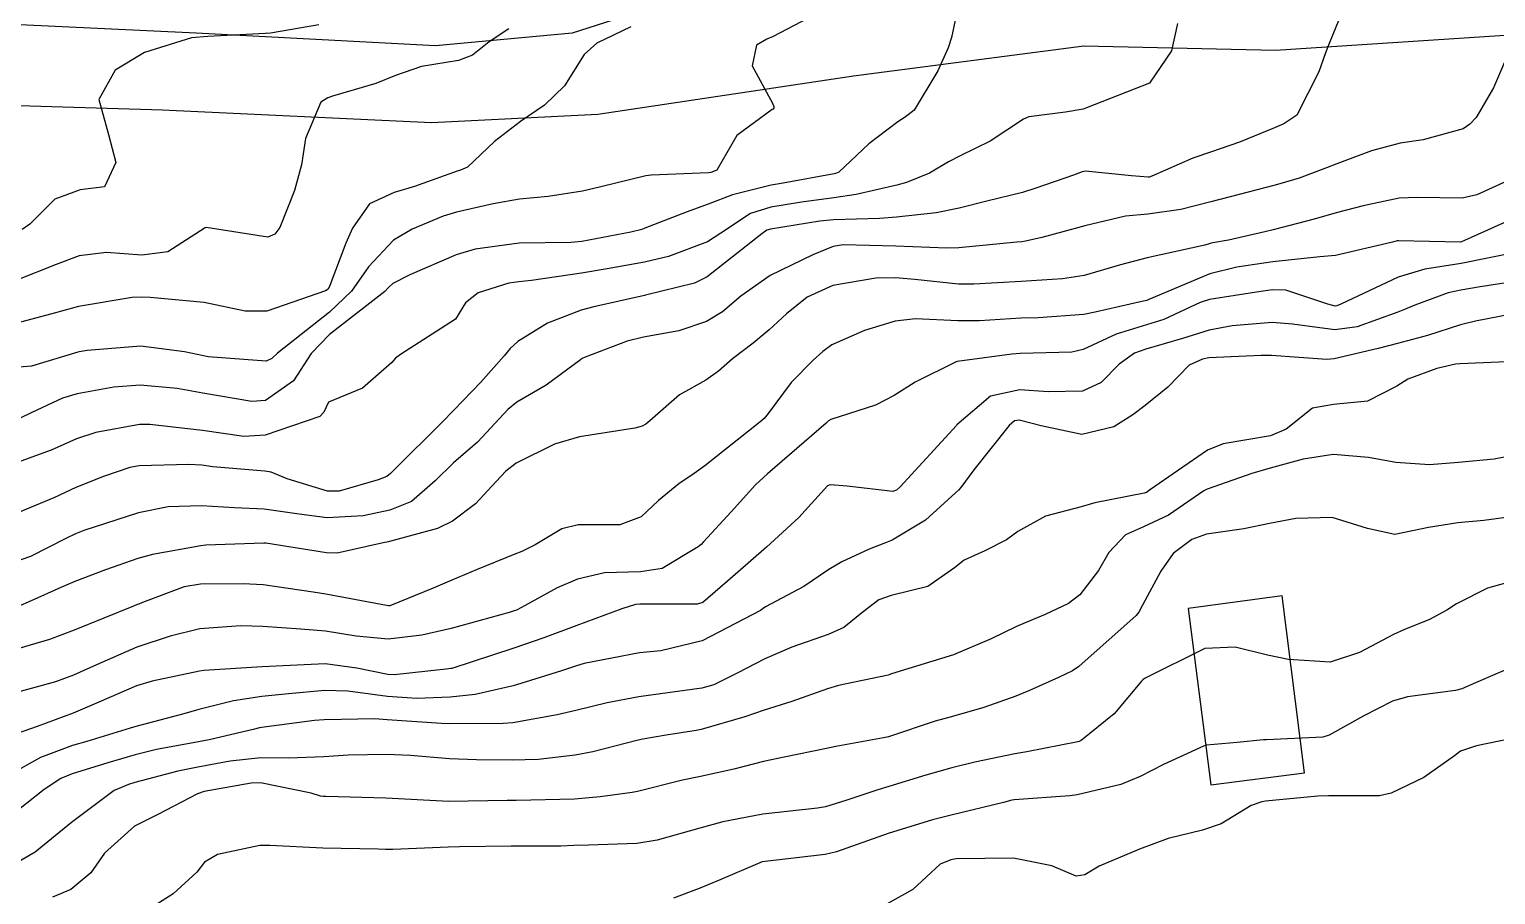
# Model space of a CAD drawing. Header units: metres. Extents: x 318500 to 325275, y 7408834 to 7428799.
# Drawn here: x 323389.13 to 323435.82, y 7421012.5 to 7421040.05 of the extents above; entities that cross this region are included whole.
import ezdxf

# ---------------------------------------------------------------- set-up
doc = ezdxf.new("R2010")
doc.units = ezdxf.units.M
doc.header["$MEASUREMENT"] = 0
for name, color, linetype in [('Curvas de Nivel 1m', 11, 'Continuous'), ('Curvas de Nivel 5m', 15, 'Continuous'), ('Edificações', 30, 'Continuous'), ('Vias Primárias', 230, 'Continuous'), ('Vias Secundárias', 230, 'Continuous')]:
    doc.layers.add(name, color=color, linetype=linetype)

msp = doc.modelspace()

# ---------------------------------------------------------------- linework, layer by layer
at = {"layer": 'Curvas de Nivel 1m', "flags": 128}
for points, elevation in [([(323418.84, 7421041.46), (323418.49, 7421039.79), (323418.391, 7421039.466), (323418.061, 7421038.729), (323417.307, 7421037.482), (323417.021, 7421037.252), (323416.784, 7421037.104), (323415.863, 7421036.41), (323414.906, 7421035.509), (323414.805, 7421035.464), (323414.759, 7421035.455), (323413.134, 7421035.154), (323412.753, 7421035.09), (323411.525, 7421034.782), (323410.744, 7421034.484), (323410.076, 7421034.24), (323408.732, 7421033.72), (323408.639, 7421033.684), (323408.28, 7421033.597), (323406.727, 7421033.299), (323406.369, 7421033.268), (323404.726, 7421033.239), (323403.332, 7421033.056), (323402.722, 7421032.868), (323401.253, 7421032.237), (323400.704, 7421031.958), (323400.573, 7421031.83), (323400.449, 7421031.704), (323398.686, 7421030.331), (323398.105, 7421029.729), (323397.542, 7421028.862), (323396.657, 7421028.229), (323396.215, 7421028.198), (323394.66, 7421028.468), (323393.835, 7421028.616), (323392.664, 7421028.722), (323391.819, 7421028.656), (323390.659, 7421028.45), (323390.188, 7421028.306), (323389.213, 7421027.852), (323388.838, 7421027.667)], 748), ([(323430.826, 7421040.353), (323430.519, 7421039.6), (323430.398, 7421039.306), (323430.191, 7421038.697), (323429.488, 7421037.32), (323429.071, 7421037.04), (323428.784, 7421036.917), (323427.662, 7421036.456), (323426.772, 7421036.153), (323426.174, 7421035.954), (323424.869, 7421035.378), (323424.79, 7421035.349), (323424.76, 7421035.348), (323424.225, 7421035.388), (323422.762, 7421035.532), (323422.654, 7421035.518), (323422.382, 7421035.414), (323421.185, 7421034.994), (323420.751, 7421034.861), (323419.616, 7421034.578), (323418.743, 7421034.355), (323418.005, 7421034.207), (323416.739, 7421034.071), (323416.2, 7421034.033), (323414.737, 7421033.986), (323414.304, 7421033.949), (323412.732, 7421033.688), (323412.62, 7421033.653), (323412.457, 7421033.544), (323410.716, 7421032.167), (323410.316, 7421031.972), (323408.756, 7421031.59), (323408.72, 7421031.58), (323407.102, 7421031.216), (323406.702, 7421031.111), (323405.632, 7421030.7), (323404.687, 7421030.117), (323404.447, 7421029.889), (323404.249, 7421029.654), (323403.509, 7421028.82), (323402.654, 7421027.924), (323402.526, 7421027.798), (323402.408, 7421027.674), (323400.632, 7421025.911), (323400.514, 7421025.818), (323400.237, 7421025.704), (323398.997, 7421025.344), (323398.624, 7421025.341), (323397.339, 7421025.739), (323396.834, 7421025.949), (323396.632, 7421025.978), (323394.971, 7421026.121), (323394.626, 7421026.169), (323394.213, 7421026.197), (323392.625, 7421026.153), (323392.329, 7421026.1), (323391.492, 7421025.817), (323390.616, 7421025.467), (323389.91, 7421025.138), (323388.607, 7421024.595)], 746), ([(323425.694, 7421040.238), (323425.497, 7421039.37), (323424.8, 7421038.343), (323423.04, 7421037.654), (323422.791, 7421037.555), (323422.685, 7421037.517), (323422.126, 7421037.417), (323420.953, 7421037.263), (323420.786, 7421037.196), (323419.726, 7421036.496), (323418.769, 7421036.03), (323418.394, 7421035.837), (323417.793, 7421035.475), (323417.063, 7421035.177), (323416.754, 7421035.087), (323415.462, 7421034.79), (323414.748, 7421034.692), (323413.718, 7421034.553), (323412.743, 7421034.391), (323412.098, 7421034.191), (323411.151, 7421033.564), (323410.727, 7421033.288), (323409.483, 7421032.821), (323408.72, 7421032.637), (323407.534, 7421032.424), (323406.717, 7421032.285), (323405.125, 7421032.055), (323404.714, 7421032.016), (323404.399, 7421031.968), (323403.419, 7421031.663), (323403.024, 7421031.348), (323402.697, 7421030.825), (323400.95, 7421029.696), (323400.796, 7421029.58), (323400.676, 7421029.445), (323399.744, 7421028.629), (323398.657, 7421028.182), (323398.514, 7421027.86), (323398.384, 7421027.724), (323396.644, 7421027.126), (323395.965, 7421027.085), (323394.643, 7421027.28), (323392.97, 7421027.472), (323392.645, 7421027.47), (323391.246, 7421027.216), (323390.638, 7421027.015), (323389.826, 7421026.648), (323388.625, 7421026.213)], 747), ([(323413.936, 7421040.41), (323412.814, 7421039.825), (323412.615, 7421039.741), (323412.29, 7421039.548), (323412.148, 7421038.894), (323412.792, 7421037.703), (323412.841, 7421037.59), (323412.836, 7421037.539), (323412.815, 7421037.514), (323412.789, 7421037.498), (323411.659, 7421036.675), (323411.024, 7421035.566), (323410.833, 7421035.494), (323410.759, 7421035.483), (323408.934, 7421035.412), (323408.757, 7421035.39), (323407.325, 7421035.038), (323406.749, 7421034.895), (323405.655, 7421034.727), (323404.745, 7421034.645), (323403.904, 7421034.497), (323402.738, 7421034.233), (323402.312, 7421034.1), (323401.324, 7421033.691), (323400.725, 7421033.339), (323399.937, 7421032.486), (323399.395, 7421031.72), (323398.693, 7421031.049), (323397.031, 7421029.745), (323396.852, 7421029.572), (323396.676, 7421029.483), (323394.827, 7421029.628), (323394.678, 7421029.651), (323394.074, 7421029.786), (323392.682, 7421029.968), (323390.976, 7421029.826), (323390.723, 7421029.786), (323390.679, 7421029.773), (323389.198, 7421029.327), (323388.671, 7421029.288)], 749), ([(323398.355, 7421040.196), (323396.813, 7421039.934), (323396.645, 7421039.92), (323394.811, 7421039.831), (323394.293, 7421039.788), (323392.803, 7421039.321), (323391.861, 7421038.752), (323391.347, 7421037.824), (323391.653, 7421036.705), (323391.888, 7421035.813), (323391.525, 7421035.042), (323390.747, 7421034.943), (323389.941, 7421034.643), (323389.154, 7421033.854), (323388.904, 7421033.681)], 752), ([(323404.398, 7421040.072), (323403.771, 7421039.66), (323403.238, 7421039.232), (323402.801, 7421039.061), (323401.618, 7421038.868), (323400.793, 7421038.586), (323400.166, 7421038.333), (323398.783, 7421037.921), (323398.642, 7421037.871), (323398.411, 7421037.734), (323397.926, 7421036.581), (323397.803, 7421035.74), (323397.571, 7421034.918), (323397.108, 7421033.746), (323396.946, 7421033.528), (323396.725, 7421033.437), (323394.762, 7421033.747), (323394.729, 7421033.73), (323393.543, 7421032.967), (323392.716, 7421032.857), (323391.588, 7421032.946), (323390.715, 7421032.846), (323389.988, 7421032.563), (323388.703, 7421032.06)], 751), ([(323436.195, 7421035.228), (323435.216, 7421034.78), (323434.751, 7421034.673), (323433.322, 7421034.694), (323432.751, 7421034.674), (323431.598, 7421034.436), (323430.744, 7421034.206), (323430.038, 7421034.013), (323428.735, 7421033.669), (323428.466, 7421033.601), (323427.315, 7421033.344), (323426.819, 7421033.259), (323426.729, 7421033.234), (323426.559, 7421033.183), (323424.724, 7421032.772), (323423.878, 7421032.55), (323422.718, 7421032.218), (323422.03, 7421032.104), (323420.716, 7421032.022), (323419.201, 7421031.939), (323418.715, 7421031.943), (323417.327, 7421032.092), (323416.716, 7421032.135), (323416.084, 7421032.129), (323414.714, 7421031.9), (323413.899, 7421031.522), (323413.24, 7421030.994), (323412.694, 7421030.488), (323412.177, 7421030.058), (323411.525, 7421029.557), (323411.071, 7421029.167), (323410.67, 7421028.876), (323409.831, 7421028.409), (323408.892, 7421027.588), (323408.759, 7421027.479), (323408.648, 7421027.42), (323408.41, 7421027.356), (323406.645, 7421027.073), (323405.858, 7421026.848), (323404.636, 7421026.237), (323404.305, 7421025.982), (323403.992, 7421025.656), (323403.334, 7421024.944), (323402.611, 7421024.39), (323402.128, 7421024.156), (323400.601, 7421023.738), (323400.567, 7421023.733), (323400.394, 7421023.702), (323398.935, 7421023.376), (323398.595, 7421023.382), (323396.659, 7421023.689), (323396.599, 7421023.693), (323394.753, 7421023.623), (323394.597, 7421023.61), (323393.056, 7421023.332), (323392.591, 7421023.203), (323391.56, 7421022.841), (323390.58, 7421022.47), (323390.138, 7421022.275), (323389.187, 7421021.851), (323388.759, 7421021.665)], 744), ([(323436.078, 7421033.892), (323434.731, 7421033.285), (323434.701, 7421033.28), (323432.731, 7421033.323), (323432.686, 7421033.316), (323432.534, 7421033.273), (323430.725, 7421032.847), (323430.222, 7421032.805), (323428.723, 7421032.651), (323427.58, 7421032.483), (323426.719, 7421032.264), (323424.776, 7421031.445), (323424.71, 7421031.419), (323424.553, 7421031.382), (323423.066, 7421031.043), (323422.703, 7421030.969), (323421.258, 7421030.868), (323420.701, 7421030.852), (323419.381, 7421030.768), (323418.7, 7421030.767), (323417.348, 7421030.833), (323416.699, 7421030.765), (323415.726, 7421030.468), (323414.687, 7421030.009), (323414.401, 7421029.797), (323414.094, 7421029.519), (323413.388, 7421028.81), (323412.654, 7421027.823), (323412.529, 7421027.664), (323412.393, 7421027.544), (323410.636, 7421026.156), (323410.298, 7421025.908), (323409.813, 7421025.578), (323409.161, 7421025.045), (323408.614, 7421024.533), (323407.936, 7421024.275), (323406.61, 7421024.275), (323406.084, 7421024.151), (323405.243, 7421023.634), (323404.815, 7421023.42), (323404.595, 7421023.335), (323403.391, 7421022.855), (323402.583, 7421022.509), (323401.996, 7421022.262), (323400.606, 7421021.699), (323400.57, 7421021.694), (323400.505, 7421021.701), (323398.575, 7421022.061), (323398.173, 7421022.129), (323396.579, 7421022.359), (323395.94, 7421022.399), (323394.579, 7421022.389), (323394.062, 7421022.301), (323392.738, 7421021.798), (323392.618, 7421021.751), (323392.569, 7421021.732), (323392.45, 7421021.683), (323390.556, 7421020.916), (323389.775, 7421020.618), (323388.546, 7421020.265)], 743), ([(323436.45, 7421032.947), (323434.723, 7421032.594), (323433.568, 7421032.415), (323432.719, 7421032.164), (323430.887, 7421031.297), (323430.761, 7421031.247), (323430.709, 7421031.24), (323430.475, 7421031.304), (323429.138, 7421031.747), (323428.714, 7421031.753), (323428.347, 7421031.7), (323426.711, 7421031.451), (323426.417, 7421031.354), (323425.259, 7421030.814), (323424.699, 7421030.644), (323423.74, 7421030.349), (323422.687, 7421029.863), (323422.331, 7421029.768), (323420.685, 7421029.73), (323420.411, 7421029.707), (323418.68, 7421029.472), (323418.64, 7421029.461), (323417.333, 7421028.817), (323416.664, 7421028.392), (323416.07, 7421028.085), (323414.652, 7421027.633), (323414.581, 7421027.581), (323414.509, 7421027.512), (323412.634, 7421025.899), (323412.259, 7421025.546), (323411.481, 7421024.693), (323410.602, 7421023.735), (323410.523, 7421023.649), (323410.431, 7421023.572), (323409.286, 7421022.887), (323408.588, 7421022.781), (323407.45, 7421022.744), (323406.584, 7421022.54), (323405.943, 7421022.263), (323404.807, 7421021.638), (323404.648, 7421021.56), (323404.569, 7421021.534), (323404.407, 7421021.481), (323402.563, 7421020.967), (323401.635, 7421020.758), (323400.559, 7421020.633), (323399.542, 7421020.729), (323398.562, 7421020.885), (323397.778, 7421020.948), (323396.563, 7421021.032), (323395.863, 7421021.061), (323394.562, 7421020.957), (323393.617, 7421020.732), (323392.556, 7421020.374), (323391.27, 7421019.819), (323390.537, 7421019.481), (323389.965, 7421019.269), (323388.53, 7421018.88)], 742), ([(323436.718, 7421032.065), (323435.326, 7421031.851), (323434.715, 7421031.75), (323434.308, 7421031.661), (323433.251, 7421031.265), (323432.87, 7421031.106), (323432.707, 7421031.045), (323431.41, 7421030.578), (323430.698, 7421030.487), (323429.351, 7421030.669), (323428.701, 7421030.719), (323427.434, 7421030.607), (323426.697, 7421030.472), (323425.85, 7421030.205), (323424.687, 7421029.87), (323424.326, 7421029.745), (323423.829, 7421029.393), (323423.261, 7421028.811), (323422.667, 7421028.535), (323421.577, 7421028.51), (323420.667, 7421028.576), (323419.737, 7421028.371), (323418.667, 7421027.46), (323418.65, 7421027.438), (323416.857, 7421025.487), (323416.741, 7421025.376), (323416.628, 7421025.34), (323415.176, 7421025.505), (323414.63, 7421025.551), (323414.549, 7421025.511), (323413.633, 7421024.506), (323412.6, 7421023.562), (323411.521, 7421022.621), (323410.573, 7421021.801), (323410.399, 7421021.745), (323408.572, 7421021.745), (323408.433, 7421021.732), (323408.002, 7421021.599), (323406.564, 7421021.07), (323405.515, 7421020.676), (323404.557, 7421020.347), (323402.584, 7421019.703), (323402.55, 7421019.698), (323402.408, 7421019.672), (323400.745, 7421019.499), (323400.547, 7421019.508), (323399.557, 7421019.71), (323398.551, 7421019.843), (323396.55, 7421019.75), (323394.69, 7421019.636), (323394.548, 7421019.615), (323393.045, 7421019.293), (323392.54, 7421019.141), (323391.343, 7421018.628), (323390.524, 7421018.273), (323389.382, 7421017.847), (323388.746, 7421017.627)], 741), ([(323436.428, 7421029.48), (323434.682, 7421029.403), (323434.546, 7421029.387), (323433.944, 7421029.257), (323433.026, 7421028.915), (323432.671, 7421028.691), (323431.736, 7421028.211), (323430.662, 7421028.101), (323429.985, 7421027.986), (323429.153, 7421027.322), (323428.648, 7421027.113), (323427.141, 7421026.849), (323426.643, 7421026.654), (323424.804, 7421025.377), (323424.7, 7421025.308), (323424.628, 7421025.279), (323423.057, 7421024.97), (323422.622, 7421024.844), (323421.491, 7421024.547), (323420.609, 7421024.063), (323420.249, 7421023.792), (323419.56, 7421023.446), (323418.9, 7421023.151), (323418.592, 7421022.908), (323417.741, 7421022.315), (323416.578, 7421022.02), (323416.186, 7421021.884), (323415.684, 7421021.499), (323415.064, 7421021.006), (323414.563, 7421020.785), (323413.409, 7421020.377), (323412.555, 7421020.006), (323411.674, 7421019.549), (323410.926, 7421019.174), (323410.543, 7421019.067), (323409.225, 7421018.894), (323408.538, 7421018.798), (323407.535, 7421018.605), (323406.531, 7421018.357), (323405.936, 7421018.219), (323404.525, 7421017.973), (323404.22, 7421017.949), (323402.524, 7421017.934), (323402.256, 7421017.942), (323400.526, 7421018.068), (323400.136, 7421018.094), (323398.525, 7421018.065), (323398.208, 7421018.041), (323396.521, 7421017.818), (323396.463, 7421017.809), (323396.26, 7421017.754), (323394.864, 7421017.426), (323394.514, 7421017.359), (323393.182, 7421017.121), (323392.507, 7421016.952), (323391.627, 7421016.69), (323390.498, 7421016.346), (323390.133, 7421016.197), (323389.608, 7421015.843), (323388.481, 7421014.953)], 739), ([(323436.643, 7421026.536), (323435.772, 7421026.364), (323434.64, 7421026.256), (323433.711, 7421026.187), (323432.64, 7421026.254), (323431.775, 7421026.417), (323430.642, 7421026.513), (323429.692, 7421026.366), (323428.637, 7421026.076), (323428.061, 7421025.91), (323426.631, 7421025.409), (323426.525, 7421025.352), (323425.404, 7421024.583), (323424.612, 7421024.212), (323424.038, 7421023.959), (323423.499, 7421023.397), (323423.17, 7421022.823), (323422.579, 7421022.043), (323422.22, 7421021.769), (323421.477, 7421021.421), (323420.837, 7421021.158), (323420.566, 7421021.041), (323419.761, 7421020.641), (323418.557, 7421020.137), (323416.588, 7421019.527), (323416.55, 7421019.513), (323416.532, 7421019.508), (323416.479, 7421019.491), (323414.897, 7421019.154), (323414.543, 7421019.046), (323413.412, 7421018.652), (323412.532, 7421018.369), (323411.912, 7421018.163), (323410.523, 7421017.756), (323410.363, 7421017.722), (323409.414, 7421017.577), (323408.663, 7421017.443), (323408.517, 7421017.411), (323407.079, 7421017.044), (323406.51, 7421016.939), (323405.337, 7421016.802), (323404.507, 7421016.774), (323403.375, 7421016.789), (323402.507, 7421016.822), (323401.273, 7421016.924), (323400.509, 7421016.962), (323399.283, 7421016.938), (323398.507, 7421016.883), (323397.399, 7421016.844), (323396.506, 7421016.848), (323395.524, 7421016.746), (323394.502, 7421016.557), (323393.856, 7421016.43), (323392.494, 7421016.067), (323392.29, 7421016.006), (323391.83, 7421015.81), (323390.48, 7421014.791), (323389.314, 7421013.847), (323388.783, 7421013.537)], 738), ([(323436.62, 7421024.574), (323435.443, 7421024.413), (323434.616, 7421024.337), (323433.686, 7421024.187), (323432.61, 7421023.97), (323431.741, 7421024.155), (323430.618, 7421024.506), (323429.458, 7421024.476), (323428.615, 7421024.316), (323427.807, 7421024.143), (323426.609, 7421023.975), (323426.152, 7421023.811), (323425.556, 7421023.366), (323425.16, 7421022.803), (323424.575, 7421021.711), (323424.46, 7421021.493), (323424.379, 7421021.383), (323422.553, 7421019.757), (323422.344, 7421019.62), (323421.903, 7421019.416), (323420.976, 7421018.993), (323420.541, 7421018.822), (323419.527, 7421018.454), (323418.531, 7421018.166), (323417.977, 7421018.019), (323416.521, 7421017.53), (323416.488, 7421017.523), (323416.329, 7421017.492), (323414.809, 7421017.214), (323414.515, 7421017.151), (323413.17, 7421016.87), (323412.508, 7421016.732), (323411.56, 7421016.493), (323410.5, 7421016.258), (323409.925, 7421016.142), (323408.493, 7421015.783), (323408.331, 7421015.754), (323407.305, 7421015.608), (323406.489, 7421015.539), (323404.63, 7421015.497), (323404.489, 7421015.493), (323404.342, 7421015.495), (323402.488, 7421015.461), (323402.284, 7421015.469), (323400.489, 7421015.574), (323398.589, 7421015.62), (323398.489, 7421015.621), (323398.404, 7421015.636), (323398.11, 7421015.726), (323396.495, 7421016.054), (323396.198, 7421016.051), (323394.704, 7421015.777), (323394.489, 7421015.708), (323393.226, 7421015.049), (323392.479, 7421014.679), (323391.529, 7421013.814), (323391.086, 7421013.196), (323390.452, 7421012.657), (323389.871, 7421012.417)], 737), ([(323436.59, 7421022.542), (323435.564, 7421022.257), (323434.578, 7421021.758), (323434.268, 7421021.56), (323433.713, 7421021.259), (323432.902, 7421020.932), (323432.565, 7421020.784), (323431.482, 7421020.209), (323430.556, 7421019.898), (323429.225, 7421019.988), (323428.558, 7421020.128), (323427.525, 7421020.376), (323426.56, 7421020.334), (323424.64, 7421019.379), (323424.589, 7421019.34), (323424.549, 7421019.294), (323423.674, 7421018.252), (323422.623, 7421017.408), (323422.558, 7421017.371), (323422.519, 7421017.361), (323420.895, 7421017.046), (323420.513, 7421016.98), (323419.24, 7421016.718), (323418.506, 7421016.536), (323417.679, 7421016.296), (323416.497, 7421015.945), (323416.151, 7421015.838), (323415.163, 7421015.503), (323414.488, 7421015.298), (323414.228, 7421015.255), (323412.485, 7421015.062), (323411.217, 7421014.818), (323410.481, 7421014.613), (323409.124, 7421014.228), (323408.475, 7421014.12), (323406.937, 7421014.075), (323406.474, 7421014.058), (323406.057, 7421014.042), (323404.474, 7421014.038), (323402.833, 7421014.024), (323402.473, 7421014.011), (323400.709, 7421013.933), (323400.472, 7421013.932), (323400.235, 7421013.94), (323398.473, 7421013.974), (323396.791, 7421014.063), (323396.473, 7421014.063), (323395.126, 7421013.77), (323394.713, 7421013.53), (323394.461, 7421013.21), (323393.714, 7421012.524), (323392.581, 7421011.799)], 736), ([(323436.288, 7421017.46), (323435.208, 7421017.24), (323434.701, 7421017.064), (323434.515, 7421016.917), (323433.532, 7421016.232), (323432.497, 7421015.725), (323432.123, 7421015.648), (323430.495, 7421015.642), (323430.163, 7421015.637), (323428.492, 7421015.469), (323428.376, 7421015.447), (323428.039, 7421015.335), (323427.079, 7421014.749), (323426.482, 7421014.55), (323425.392, 7421014.279), (323424.476, 7421013.94), (323423.196, 7421013.399), (323422.743, 7421013.129), (323422.465, 7421013.084), (323421.691, 7421013.418), (323420.472, 7421013.658), (323418.647, 7421013.633), (323418.471, 7421013.603), (323418.135, 7421013.463), (323417.265, 7421012.665), (323416.451, 7421012.205)], 734)]:
    msp.add_lwpolyline(points, dxfattribs=dict(at, elevation=elevation))
at = {"layer": 'Curvas de Nivel 5m', "flags": 128}
for points, elevation in [([(323408.283, 7421040.133), (323407.2, 7421039.614), (323406.804, 7421039.251), (323406.168, 7421038.251), (323405.533, 7421037.639), (323404.775, 7421037.118), (323403.942, 7421036.485), (323403.086, 7421035.667), (323402.862, 7421035.565), (323402.758, 7421035.532), (323401.393, 7421035.048), (323400.747, 7421034.859), (323399.961, 7421034.493), (323399.42, 7421033.72), (323399.206, 7421033.239), (323398.702, 7421031.894), (323398.649, 7421031.783), (323398.563, 7421031.731), (323396.693, 7421031.083), (323396.007, 7421031.075), (323394.696, 7421031.358), (323392.981, 7421031.514), (323392.697, 7421031.524), (323392.405, 7421031.512), (323390.694, 7421031.228), (323389.845, 7421030.996), (323388.688, 7421030.69)], 750), ([(323436.196, 7421039.229), (323435.751, 7421038.187), (323435.196, 7421037.244), (323434.999, 7421037.034), (323434.785, 7421036.887), (323433.508, 7421036.534), (323432.777, 7421036.432), (323431.868, 7421036.189), (323430.767, 7421035.775), (323430.431, 7421035.639), (323429.561, 7421035.318), (323428.953, 7421035.131), (323428.756, 7421035.077), (323427.37, 7421034.724), (323426.748, 7421034.56), (323425.792, 7421034.317), (323424.742, 7421034.171), (323424.032, 7421034.099), (323422.736, 7421033.8), (323422.435, 7421033.712), (323421.376, 7421033.424), (323420.854, 7421033.303), (323420.729, 7421033.289), (323420.573, 7421033.277), (323418.726, 7421033.095), (323418.35, 7421033.09), (323416.727, 7421033.147), (323415.04, 7421033.194), (323414.726, 7421033.142), (323414.078, 7421032.874), (323412.717, 7421032.215), (323411.786, 7421031.554), (323411.205, 7421031.06), (323410.698, 7421030.747), (323409.816, 7421030.456), (323408.69, 7421030.247), (323408.166, 7421030.12), (323406.833, 7421029.618), (323406.732, 7421029.567), (323406.679, 7421029.528), (323405.586, 7421028.717), (323404.658, 7421028.176), (323404.363, 7421027.945), (323404.107, 7421027.655), (323403.4, 7421026.905), (323402.636, 7421026.245), (323402.051, 7421025.679), (323401.296, 7421025.014), (323400.616, 7421024.737), (323399.76, 7421024.561), (323398.612, 7421024.497), (323397.728, 7421024.618), (323396.615, 7421024.769), (323395.67, 7421024.818), (323394.611, 7421024.879), (323393.557, 7421024.844), (323392.609, 7421024.654), (323390.868, 7421024.092), (323390.602, 7421023.983), (323390.29, 7421023.835), (323389.175, 7421023.268), (323388.588, 7421023.064)], 745), ([(323436.708, 7421031.057), (323435.183, 7421030.763), (323434.701, 7421030.64), (323433.653, 7421030.303), (323432.692, 7421030.048), (323432.081, 7421029.888), (323430.684, 7421029.557), (323430.444, 7421029.543), (323428.685, 7421029.666), (323428.355, 7421029.663), (323426.684, 7421029.591), (323426.485, 7421029.551), (323426.061, 7421029.359), (323425.378, 7421028.661), (323424.66, 7421028.069), (323424.267, 7421027.775), (323423.66, 7421027.395), (323422.647, 7421027.146), (323421.354, 7421027.423), (323420.653, 7421027.603), (323420.504, 7421027.581), (323420.335, 7421027.435), (323419.209, 7421026.025), (323418.791, 7421025.458), (323418.713, 7421025.374), (323418.627, 7421025.292), (323417.667, 7421024.421), (323416.604, 7421023.785), (323416.393, 7421023.702), (323415.87, 7421023.497), (323415, 7421023.1), (323414.59, 7421022.846), (323413.793, 7421022.311), (323412.572, 7421021.659), (323412.501, 7421021.611), (323412.409, 7421021.542), (323410.56, 7421020.58), (323409.235, 7421020.261), (323408.556, 7421020.193), (323406.798, 7421019.862), (323406.552, 7421019.787), (323406.429, 7421019.744), (323406.072, 7421019.625), (323404.923, 7421019.258), (323404.543, 7421019.148), (323403.324, 7421018.873), (323402.537, 7421018.786), (323401.475, 7421018.746), (323400.537, 7421018.807), (323399.277, 7421018.975), (323398.539, 7421018.996), (323397.387, 7421018.888), (323396.536, 7421018.802), (323395.629, 7421018.668), (323394.529, 7421018.389), (323394.055, 7421018.257), (323392.521, 7421017.852), (323392.343, 7421017.803), (323390.96, 7421017.376), (323390.511, 7421017.245), (323389.488, 7421016.862), (323388.497, 7421016.317)], 740), ([(323436.556, 7421019.832), (323435.18, 7421019.241), (323434.747, 7421019.047), (323434.546, 7421019), (323433.015, 7421018.793), (323432.541, 7421018.66), (323431.625, 7421018.193), (323430.524, 7421017.576), (323430.314, 7421017.512), (323428.522, 7421017.431), (323428.427, 7421017.426), (323427.595, 7421017.339), (323426.614, 7421017.254), (323426.518, 7421017.228), (323425.24, 7421016.638), (323424.503, 7421016.256), (323423.89, 7421015.999), (323422.494, 7421015.674), (323422.259, 7421015.647), (323420.491, 7421015.512), (323420.419, 7421015.503), (323420.155, 7421015.435), (323418.486, 7421015.028), (323417.894, 7421014.875), (323416.48, 7421014.446), (323414.832, 7421013.864), (323414.473, 7421013.773), (323412.47, 7421013.54), (323411.073, 7421012.942), (323410.457, 7421012.689), (323409.644, 7421012.381)], 735)]:
    msp.add_lwpolyline(points, dxfattribs=dict(at, elevation=elevation))
at = {"layer": 'Edificações'}
msp.add_lwpolyline([(323426.033, 7421021.608), (323426.747, 7421015.995), (323429.738, 7421016.375), (323429.021, 7421022.011)], close=True, dxfattribs=at)
at = {"layer": 'Vias Primárias'}
for points in [[(323715.644, 7420145.548, 0), (323709.04, 7420132.939)], [(323831.088, 7420001.787, 0), (323833.844, 7420008.443, 0.220888)], [(323205.069, 7420933.766, 0), (323207.298, 7420931.929, 0.020742), (323210.311, 7420929.649), (323213.335, 7420928.865), (323214.564, 7420929.479), (323216.061, 7420926.782), (323213.869, 7420925.313), (323213.871, 7420924.556), (323218.068, 7420917.639), (323222.108, 7420910.972), (323227.38, 7420903.131), (323230.217, 7420898.982, 0.38291), (323236.446, 7420897.46), (323249.502, 7420903.926), (323257.59, 7420907.836)]]:
    msp.add_lwpolyline(points, format="xyb", dxfattribs=at)
at = {"layer": 'Vias Secundárias'}
for points in [[(323443.749, 7421042.379), (323432.758, 7421042.65), (323426.922, 7421042.514), (323420.273, 7421042.786), (323416.454, 7421042.514), (323413.061, 7421041.565), (323409.805, 7421041.022), (323406.412, 7421039.937), (323402.07, 7421039.53), (323394.446, 7421039.936), (323388.611, 7421040.208), (323383.59, 7421040.615), (323377.619, 7421040.208), (323362.942, 7421038.985), (323355.343, 7421038.442)], [(323350.317, 7421035.179), (323363.357, 7421036.132), (323372.042, 7421036.81), (323379.913, 7421037.624), (323384.548, 7421037.76), (323393.368, 7421037.488), (323401.938, 7421037.085), (323407.231, 7421037.356), (323415.373, 7421038.577), (323422.706, 7421039.527), (323428.813, 7421039.391), (323437.091, 7421039.934)]]:
    msp.add_lwpolyline(points, dxfattribs=at)

doc.saveas('drawing.dxf')
